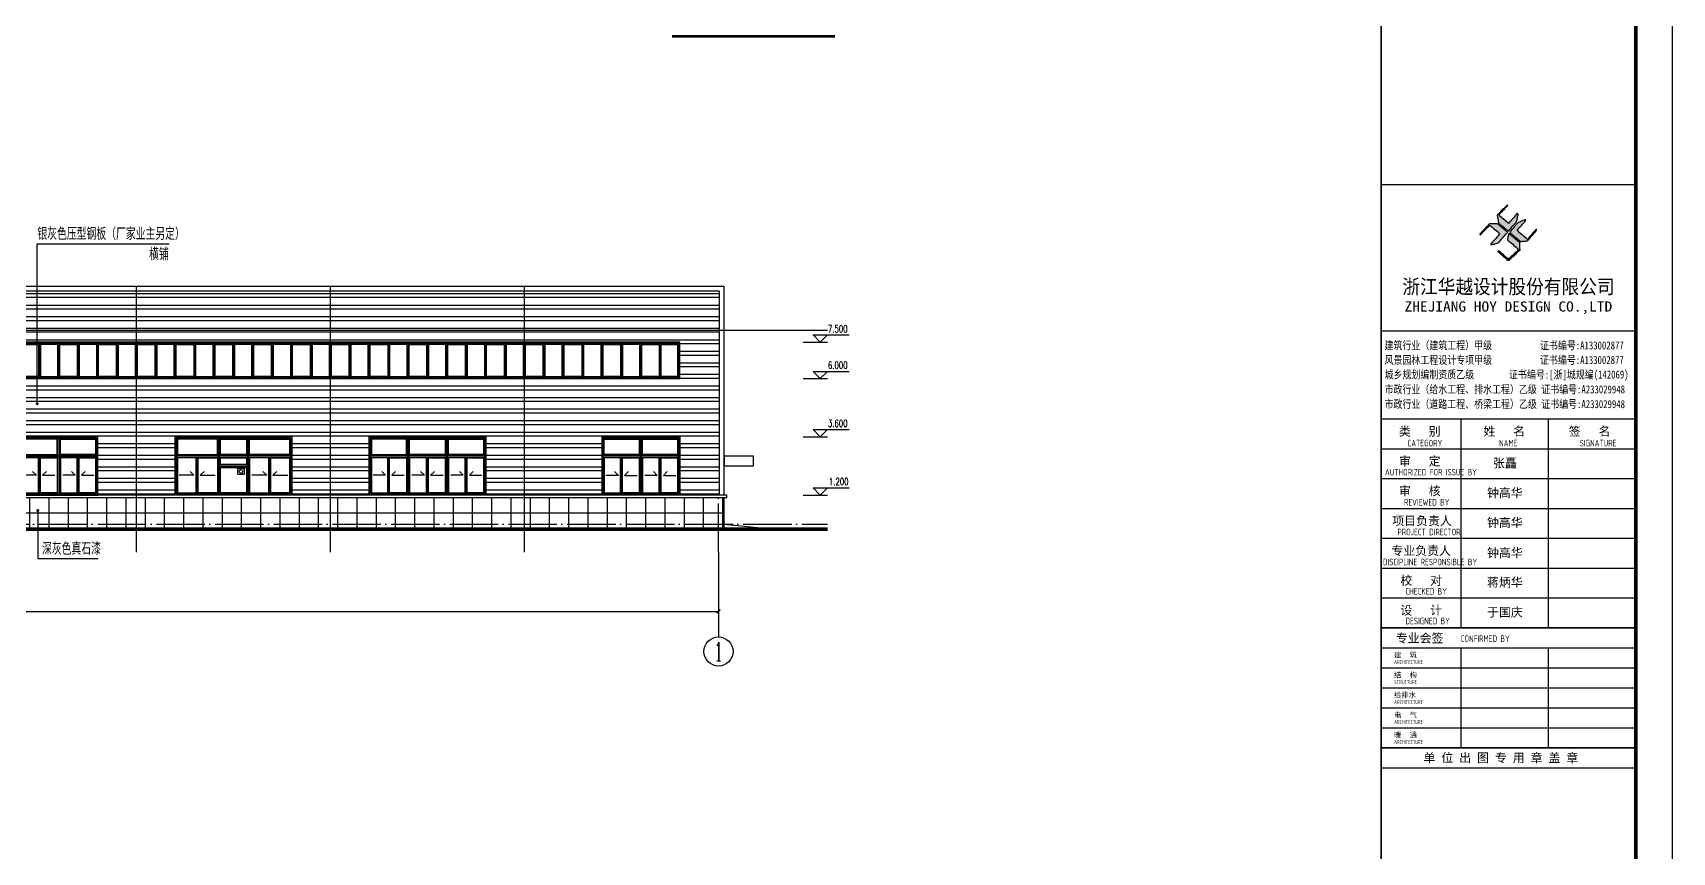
# Model space of a CAD drawing. Extents: x 170967 to 297117, y -33682 to 593582.
# Drawn here: x 229515 to 297117, y 135235 to 169024 of the extents above; entities that cross this region are included whole.
import ezdxf
from ezdxf.enums import TextEntityAlignment as Align

# ---------------------------------------------------------------- set-up
doc = ezdxf.new("R2010")
doc.units = 0
doc.header["$LTSCALE"] = 1000
doc.header["$MEASUREMENT"] = 0
doc.linetypes.add('DOTE', pattern=[2.42, 2, -0.2, 0.02, -0.2])
doc.layers.get('Defpoints').update_dxf_attribs({"color": 250})
for name, color, linetype in [('0 - 立面线', 7, 'Continuous'), ('0-建筑立面', 255, 'Continuous'), ('AXIS', 171, 'Continuous'), ('AXIS_TEXT', 7, 'Continuous'), ('DIM_ELEV', 171, 'Continuous'), ('DIM_LEAD', 171, 'Continuous'), ('DIM_SYMB', 171, 'Continuous'), ('DOTE', 14, 'DOTE'), ('PUB_TEXT', 7, 'Continuous'), ('PUB_TITLE', 171, 'Continuous'), ('TK', 4, 'Continuous'), ('WINDOW', 140, 'Continuous'), ('填充', 8, 'Continuous')]:
    doc.layers.add(name, color=color, linetype=linetype)
doc.layers.add('02', color=1, linetype='Continuous', lineweight=15)
doc.styles.add('-宋体', font='', dxfattribs={"width": 0.8})
doc.styles.add('_TCH_AXIS', font='COMPLEX', dxfattribs={"bigfont": 'GBCBIG'})
doc.styles.add('_TCH_DIM', font='SIMPLEX', dxfattribs={"bigfont": 'GBCBIG'})
doc.styles.add('_TCH_DIM_T3', font='SIMPLEX', dxfattribs={"width": 0.705882, "bigfont": 'GBCBIG'})
doc.styles.add('COMPLEX', font='COMPLEX')
doc.styles.add('HT', font='simhei.ttf', dxfattribs={"width": 0.8})
doc.styles.add('TSSD_REIN', font='tssdeng.shx', dxfattribs={"width": 0.7, "bigfont": 'tssdchn.shx'})
doc.styles.add('图签宋体', font='', dxfattribs={"height": 300})
doc.styles.add('图签黑体', font='simhei.ttf', dxfattribs={"height": 550})
doc.styles.get('-宋体').set_extended_font_data('SimSun')
doc.styles.get('图签宋体').set_extended_font_data('NSimSun')
doc.dimstyles.new('_TCH_ARCH&&150', dxfattribs={"dimtxt": 446.25, "dimasz": 150, "dimexe": 375, "dimexo": 450, "dimgap": 189.375, "dimtad": 1, "dimdec": 0, "dimzin": 0, "dimdsep": 46, "dimtxsty": '_TCH_DIM_T3', "dimblk": 'ARCHTICK', "dimcen": 0.09, "dimclrt": 7, "dimazin": 2, "dimtfac": 1, "dimtdec": 0, "dimtix": 1, "dimtmove": 2, "dimatfit": 3, "dimfxl": 0, "dimtolj": 1, "dimtzin": 0, "dimarcsym": 0})

# ---------------------------------------------------------------- blocks, each defined once
blk = doc.blocks.new('A$C394D5E26')
at = {"layer": 'WINDOW'}
for p, q in [((800, 50), (800, 1575)), ((2400, 50), (2400, 1575))]:
    blk.add_line(p, q, dxfattribs=at)
for points in [[(3200, 0), (0, 0), (0, 2400), (3200, 2400)], [(3150, 50), (50, 50), (50, 2350), (3150, 2350)], [(1625, 2350), (1575, 2350), (1575, 50), (1625, 50)], [(50, 1625), (50, 1575), (3150, 1575), (3150, 1625)]]:
    blk.add_lwpolyline(points, close=True, dxfattribs=at)
at = {"layer": 'WINDOW', "color": 252}
for points in [[(90, 2310), (1535, 2310), (1535, 1665), (90, 1665)], [(1665, 2310), (3110, 2310), (3110, 1665), (1665, 1665)], [(760, 1535), (90, 1535), (90, 90), (760, 90)], [(840, 1535), (1535, 1535), (1535, 90), (840, 90)], [(2360, 1535), (1665, 1535), (1665, 90), (2360, 90)], [(2440, 1535), (3110, 1535), (3110, 90), (2440, 90)]]:
    blk.add_lwpolyline(points, close=True, dxfattribs=at)
at = {"layer": 'WINDOW'}
for points in [[(515, 972), (671, 812), (160, 812)], [(1085, 972), (929, 812), (1440, 812)], [(2115, 972), (2271, 812), (1760, 812)], [(2685, 972), (2529, 812), (3040, 812)]]:
    blk.add_lwpolyline(points, dxfattribs=at)
blk = doc.blocks.new('A$C7BE47643')
at = {"layer": 'WINDOW'}
for p, q in [((800, 50), (800, 1575)), ((2400, 50), (2400, 1575)), ((4000, 50), (4000, 1575))]:
    blk.add_line(p, q, dxfattribs=at)
for points in [[(0, 0), (4800, 0), (4800, 2400), (0, 2400)], [(50, 50), (4750, 50), (4750, 2350), (50, 2350)], [(1575, 2350), (1625, 2350), (1625, 50), (1575, 50)], [(3175, 2350), (3225, 2350), (3225, 50), (3175, 50)], [(4750, 1625), (4750, 1575), (50, 1575), (50, 1625)]]:
    blk.add_lwpolyline(points, close=True, dxfattribs=at)
at = {"layer": 'WINDOW', "color": 252}
for points in [[(1535, 2310), (90, 2310), (90, 1665), (1535, 1665)], [(3135, 2310), (1665, 2310), (1665, 1665), (3135, 1665)], [(3265, 2310), (4710, 2310), (4710, 1665), (3265, 1665)], [(760, 1535), (90, 1535), (90, 90), (760, 90)], [(840, 1535), (1535, 1535), (1535, 90), (840, 90)], [(2360, 1535), (1665, 1535), (1665, 90), (2360, 90)], [(2440, 1535), (3135, 1535), (3135, 90), (2440, 90)], [(3960, 1535), (3265, 1535), (3265, 90), (3960, 90)], [(4040, 1535), (4710, 1535), (4710, 90), (4040, 90)]]:
    blk.add_lwpolyline(points, close=True, dxfattribs=at)
at = {"layer": 'WINDOW'}
for points in [[(515, 972), (671, 813), (160, 813)], [(1085, 972), (929, 813), (1440, 813)], [(2115, 972), (2271, 813), (1760, 813)], [(2685, 972), (2529, 813), (3040, 813)], [(3715, 972), (3871, 813), (3360, 813)], [(4285, 972), (4129, 813), (4640, 813)]]:
    blk.add_lwpolyline(points, dxfattribs=at)
blk = doc.blocks.new('A$C474D48D3')
at = {"layer": '02'}
h = blk.add_hatch(color=256, dxfattribs=at)
edge = h.paths.add_edge_path()
edge.add_arc((-125, -125), 75, 0, 360)
blk.add_lwpolyline([(-250, 0), (0, 0), (0, -250), (-250, -250)], close=True)
blk.add_circle((-125, -125), 75)
blk = doc.blocks.new('A$C5D2F2028')
at = {"layer": 'WINDOW'}
for p, q in [((900, 50), (900, 1575)), ((3900, 50), (3900, 1575))]:
    blk.add_line(p, q, dxfattribs=at)
for points in [[(0, 0), (4800, 0), (4800, 2400), (0, 2400)], [(50, 50), (4750, 50), (4750, 2350), (50, 2350)], [(1775, 2350), (1825, 2350), (1825, 50), (1775, 50)], [(2975, 2350), (3025, 2350), (3025, 50), (2975, 50)], [(4750, 1625), (4750, 1575), (50, 1575), (50, 1625)]]:
    blk.add_lwpolyline(points, close=True, dxfattribs=at)
at = {"layer": 'WINDOW', "color": 252}
for points in [[(1735, 2310), (90, 2310), (90, 1665), (1735, 1665)], [(2935, 2310), (1865, 2310), (1865, 1665), (2935, 1665)], [(3065, 2310), (4710, 2310), (4710, 1665), (3065, 1665)], [(860, 1535), (90, 1535), (90, 90), (860, 90)], [(940, 1535), (1735, 1535), (1735, 90), (940, 90)], [(1865, 1265), (2935, 1265), (2935, 1535), (1865, 1535)], [(3860, 1535), (3065, 1535), (3065, 90), (3860, 90)], [(3940, 1535), (4710, 1535), (4710, 90), (3940, 90)], [(2935, 1135), (1865, 1135), (1865, 90), (2935, 90)]]:
    blk.add_lwpolyline(points, close=True, dxfattribs=at)
at = {"layer": 'WINDOW'}
for points in [[(615, 972), (771, 813), (160, 813)], [(1185, 972), (1029, 813), (1640, 813)], [(1825, 1225), (2975, 1225)], [(2975, 1175), (1825, 1175)], [(3615, 972), (3771, 813), (3160, 813)], [(4185, 972), (4029, 813), (4640, 813)]]:
    blk.add_lwpolyline(points, dxfattribs=at)
at = {"xscale": -1}
blk.add_blockref('A$C474D48D3', (1965, 1091), dxfattribs=at)
blk = doc.blocks.new('A$C3DA31D5A')
at = {"layer": 'WINDOW'}
for p, q in [((800, 1450), (800, 50)), ((1600, 1450), (1600, 50)), ((2400, 1450), (2400, 50)), ((3200, 1450), (3200, 50)), ((4000, 1450), (4000, 50)), ((4800, 1450), (4800, 50)), ((5600, 1450), (5600, 50)), ((6400, 1450), (6400, 50)), ((7200, 1450), (7200, 50)), ((8000, 1450), (8000, 50)), ((8800, 1450), (8800, 50)), ((9600, 1450), (9600, 50)), ((10400, 1450), (10400, 50)), ((11200, 1450), (11200, 50)), ((12000, 1450), (12000, 50)), ((12800, 1450), (12800, 50)), ((13600, 1450), (13600, 50)), ((14400, 1450), (14400, 50)), ((15200, 1450), (15200, 50)), ((16000, 1450), (16000, 50)), ((16800, 1450), (16800, 50)), ((17600, 1450), (17600, 50)), ((18400, 1450), (18400, 50)), ((19200, 1450), (19200, 50)), ((20000, 1450), (20000, 50)), ((20800, 1450), (20800, 50)), ((21600, 1450), (21600, 50)), ((22400, 1450), (22400, 50)), ((23200, 1450), (23200, 50)), ((24000, 1450), (24000, 50)), ((24800, 1450), (24800, 50)), ((25600, 1450), (25600, 50)), ((26400, 1450), (26400, 50))]:
    blk.add_line(p, q, dxfattribs=at)
for points in [[(68800, 0), (0, 0), (0, 1500), (68800, 1500)], [(68750, 50), (50, 50), (50, 1450), (68750, 1450)]]:
    blk.add_lwpolyline(points, close=True, dxfattribs=at)
at = {"layer": 'WINDOW', "color": 251}
for points in [[(760, 1410), (90, 1410), (90, 90), (760, 90)], [(840, 90), (1560, 90), (1560, 1410), (840, 1410)], [(2360, 90), (1640, 90), (1640, 1410), (2360, 1410)], [(2440, 90), (3160, 90), (3160, 1410), (2440, 1410)], [(3960, 90), (3240, 90), (3240, 1410), (3960, 1410)], [(4040, 90), (4760, 90), (4760, 1410), (4040, 1410)], [(5560, 90), (4840, 90), (4840, 1410), (5560, 1410)], [(5640, 90), (6360, 90), (6360, 1410), (5640, 1410)], [(7160, 90), (6440, 90), (6440, 1410), (7160, 1410)], [(7240, 90), (7960, 90), (7960, 1410), (7240, 1410)], [(8760, 90), (8040, 90), (8040, 1410), (8760, 1410)], [(8840, 90), (9560, 90), (9560, 1410), (8840, 1410)], [(10360, 90), (9640, 90), (9640, 1410), (10360, 1410)], [(10440, 90), (11160, 90), (11160, 1410), (10440, 1410)], [(11960, 90), (11240, 90), (11240, 1410), (11960, 1410)], [(12040, 90), (12760, 90), (12760, 1410), (12040, 1410)], [(13560, 90), (12840, 90), (12840, 1410), (13560, 1410)], [(13640, 90), (14360, 90), (14360, 1410), (13640, 1410)], [(15160, 90), (14440, 90), (14440, 1410), (15160, 1410)], [(15240, 90), (15960, 90), (15960, 1410), (15240, 1410)], [(16760, 90), (16040, 90), (16040, 1410), (16760, 1410)], [(16840, 90), (17560, 90), (17560, 1410), (16840, 1410)], [(18360, 90), (17640, 90), (17640, 1410), (18360, 1410)], [(18440, 90), (19160, 90), (19160, 1410), (18440, 1410)], [(19960, 90), (19240, 90), (19240, 1410), (19960, 1410)], [(20040, 90), (20760, 90), (20760, 1410), (20040, 1410)], [(21560, 90), (20840, 90), (20840, 1410), (21560, 1410)], [(21640, 90), (22360, 90), (22360, 1410), (21640, 1410)], [(23160, 90), (22440, 90), (22440, 1410), (23160, 1410)], [(23240, 90), (23960, 90), (23960, 1410), (23240, 1410)], [(24760, 90), (24040, 90), (24040, 1410), (24760, 1410)], [(24840, 90), (25560, 90), (25560, 1410), (24840, 1410)], [(26360, 90), (25640, 90), (25640, 1410), (26360, 1410)], [(26440, 90), (27160, 90), (27160, 1410), (26440, 1410)]]:
    blk.add_lwpolyline(points, close=True, dxfattribs=at)
blk = doc.blocks.new('A$C053D6479')
at = {"layer": 'PUB_TITLE'}
h = blk.add_hatch(color=256, dxfattribs=at)
h.dxf.hatch_style = 1
edge = h.paths.add_edge_path()
edge.add_spline(control_points=[(1026, 827), (1105, 920), (1188, 1008), (1266, 1102)], knot_values=[13, 13, 13, 13, 14, 14, 14, 14], degree=3, periodic=0)
edge.add_spline(control_points=[(1266, 1102), (1258, 1111), (1249, 1119), (1239, 1116)], knot_values=[12, 12, 12, 12, 13, 13, 13, 13], degree=3, periodic=0)
edge.add_spline(control_points=[(1239, 1116), (1210, 1107), (1179, 1092), (1144, 1077)], knot_values=[11, 11, 11, 11, 12, 12, 12, 12], degree=3, periodic=0)
edge.add_spline(control_points=[(1144, 1077), (1109, 1063), (1069, 1053), (1047, 1038)], knot_values=[10, 10, 10, 10, 11, 11, 11, 11], degree=3, periodic=0)
edge.add_spline(control_points=[(1047, 1038), (1028, 1026), (1007, 992), (991, 972)], knot_values=[9, 9, 9, 9, 10, 10, 10, 10], degree=3, periodic=0)
edge.add_spline(control_points=[(991, 972), (942, 913), (899, 868), (849, 810)], knot_values=[8, 8, 8, 8, 9, 9, 9, 9], degree=3, periodic=0)
edge.add_spline(control_points=[(849, 810), (842, 801), (822, 776), (822, 775)], knot_values=[7, 7, 7, 7, 8, 8, 8, 8], degree=3, periodic=0)
edge.add_spline(control_points=[(822, 775), (823, 771), (848, 752), (859, 744)], knot_values=[6, 6, 6, 6, 7, 7, 7, 7], degree=3, periodic=0)
edge.add_spline(control_points=[(859, 744), (949, 670), (1035, 592), (1122, 521)], knot_values=[5, 5, 5, 5, 6, 6, 6, 6], degree=3, periodic=0)
edge.add_spline(control_points=[(1122, 521), (1153, 527), (1185, 530), (1217, 533)], knot_values=[4, 4, 4, 4, 5, 5, 5, 5], degree=3, periodic=0)
edge.add_spline(control_points=[(1217, 533), (1246, 535), (1293, 532), (1316, 542)], knot_values=[3, 3, 3, 3, 4, 4, 4, 4], degree=3, periodic=0)
edge.add_spline(control_points=[(1316, 542), (1327, 547), (1338, 565), (1349, 579)], knot_values=[2, 2, 2, 2, 3, 3, 3, 3], degree=3, periodic=0)
edge.add_spline(control_points=[(1349, 579), (1423, 670), (1507, 759), (1572, 848)], knot_values=[1, 1, 1, 1, 2, 2, 2, 2], degree=3, periodic=0)
edge.add_spline(control_points=[(1572, 848), (1564, 852), (1561, 861), (1551, 862)], knot_values=[0, 0, 0, 0, 1, 1, 1, 1], degree=3, periodic=0)
edge.add_spline(control_points=[(1551, 862), (1469, 769), (1393, 671), (1310, 579)], knot_values=[15, 15, 15, 15, 16, 16, 16, 16], degree=3, periodic=0)
edge.add_spline(control_points=[(1310, 579), (1216, 662), (1118, 742), (1026, 827)], knot_values=[14, 14, 14, 14, 15, 15, 15, 15], degree=3, periodic=0)
at = {"layer": 'TK'}
h = blk.add_hatch(color=256, dxfattribs=at)
h.dxf.hatch_style = 2
edge = h.paths.add_edge_path()
edge.add_spline(control_points=[(728, 856), (728, 856), (728, 856), (719, 864), (651, 922), (580, 978), (514, 1036), (509, 1106), (488, 1176), (479, 1247), (570, 1343), (663, 1436), (758, 1526), (764, 1523), (768, 1518), (774, 1515), (693, 1422), (599, 1343), (520, 1249), (607, 1171), (698, 1096), (789, 1021), (874, 1109), (950, 1206), (1031, 1298), (1066, 1286), (1054, 1262), (1045, 1224), (1036, 1188), (1031, 1158), (1024, 1121), (1020, 1104), (1017, 1085), (1012, 1071), (1004, 1052), (976, 1026), (956, 1003), (906, 946), (866, 899), (814, 839), (806, 829), (789, 806), (787, 806), (777, 804), (728, 856)], knot_values=[0, 0, 0, 0, 0.005, 0.01, 1, 1, 1, 2, 2, 2, 3, 3, 3, 4, 4, 4, 5, 5, 5, 6, 6, 6, 7, 7, 7, 8, 8, 8, 9, 9, 9, 10, 10, 10, 11, 11, 11, 12, 12, 12, 13, 13, 13, 14, 14, 14, 14], degree=3, periodic=0)
h = blk.add_hatch(color=256, dxfattribs=at)
h.dxf.hatch_style = 2
edge = h.paths.add_edge_path()
edge.add_spline(control_points=[(366, 894), (366, 894), (366, 894), (270, 970), (183, 883), (101, 791), (16, 703), (-18, 714), (9, 735), (28, 755), (103, 838), (192, 930), (266, 1005), (319, 1009), (387, 1005), (442, 1007), (456, 1008), (472, 1011), (485, 1007), (507, 1000), (534, 967), (555, 949), (624, 891), (699, 833), (760, 773), (689, 691), (614, 604), (539, 517), (529, 505), (516, 487), (506, 482), (492, 475), (469, 472), (452, 467), (416, 456), (383, 448), (342, 438), (323, 433), (297, 422), (293, 440), (291, 452), (313, 470), (322, 480), (400, 566), (477, 652), (553, 736), (460, 815), (366, 894)], knot_values=[0, 0, 0, 0, 0.005, 0.01, 1, 1, 1, 2, 2, 2, 3, 3, 3, 4, 4, 4, 5, 5, 5, 6, 6, 6, 7, 7, 7, 8, 8, 8, 9, 9, 9, 10, 10, 10, 11, 11, 11, 12, 12, 12, 13, 13, 13, 14, 14, 14, 15, 15, 15, 15], degree=3, periodic=0)
h = blk.add_hatch(color=256, dxfattribs=at)
h.dxf.hatch_style = 2
edge = h.paths.add_edge_path()
edge.add_spline(control_points=[(511, 261), (511, 261), (511, 261), (516, 267), (609, 192), (696, 111), (785, 33), (883, 118), (977, 208), (1070, 298), (992, 373), (892, 456), (803, 534), (791, 544), (768, 561), (766, 569), (761, 588), (776, 634), (780, 655), (785, 690), (788, 721), (795, 746), (897, 661), (998, 576), (1097, 490), (1100, 425), (1106, 361), (1107, 294), (1018, 207), (925, 121), (830, 33), (818, 21), (800, 0), (787, 0), (768, -1), (725, 49), (712, 60), (662, 103), (616, 143), (568, 186), (545, 207), (518, 224), (499, 250), (501, 259), (511, 261)], knot_values=[0, 0, 0, 0, 0.005, 0.01, 1, 1, 1, 2, 2, 2, 3, 3, 3, 4, 4, 4, 5, 5, 5, 6, 6, 6, 7, 7, 7, 8, 8, 8, 9, 9, 9, 10, 10, 10, 11, 11, 11, 12, 12, 12, 13, 13, 13, 14, 14, 14, 14], degree=3, periodic=0)
for points, knots in [([(1031, 1298), (1066, 1286), (1054, 1262), (1045, 1224), (1036, 1188), (1031, 1158), (1024, 1121), (1020, 1104), (1017, 1085), (1012, 1071), (1004, 1052), (976, 1026), (956, 1003), (906, 946), (866, 899), (814, 839), (806, 829), (789, 806), (787, 806), (777, 804), (728, 856), (719, 864), (651, 922), (580, 978), (514, 1036), (509, 1106), (488, 1176), (479, 1247), (570, 1343), (663, 1436), (758, 1526), (764, 1523), (768, 1518), (774, 1515), (693, 1422), (599, 1343), (520, 1249), (607, 1171), (698, 1096), (789, 1021), (874, 1109), (950, 1206), (1031, 1298)], [0, 0, 0, 0, 1, 1, 1, 2, 2, 2, 3, 3, 3, 4, 4, 4, 5, 5, 5, 6, 6, 6, 7, 7, 7, 8, 8, 8, 9, 9, 9, 10, 10, 10, 11, 11, 11, 12, 12, 12, 13, 13, 13, 14, 14, 14, 14]), ([(555, 949), (624, 891), (699, 833), (760, 773), (689, 691), (614, 604), (539, 517), (529, 505), (516, 487), (506, 482), (492, 475), (469, 472), (452, 467), (416, 456), (383, 448), (342, 438), (323, 433), (297, 422), (293, 440), (291, 452), (313, 470), (322, 480), (400, 566), (477, 652), (553, 736), (460, 815), (366, 894), (270, 970), (183, 883), (101, 791), (16, 703), (-18, 714), (9, 735), (28, 755), (103, 838), (192, 930), (266, 1005), (319, 1009), (387, 1005), (442, 1007), (456, 1008), (472, 1011), (485, 1007), (507, 1000), (534, 967), (555, 949)], [0, 0, 0, 0, 1, 1, 1, 2, 2, 2, 3, 3, 3, 4, 4, 4, 5, 5, 5, 6, 6, 6, 7, 7, 7, 8, 8, 8, 9, 9, 9, 10, 10, 10, 11, 11, 11, 12, 12, 12, 13, 13, 13, 14, 14, 14, 15, 15, 15, 15]), ([(1551, 862), (1561, 861), (1564, 852), (1572, 848), (1507, 759), (1423, 670), (1349, 579), (1338, 565), (1327, 547), (1316, 542), (1293, 532), (1246, 535), (1217, 533), (1185, 530), (1153, 527), (1122, 521), (1035, 592), (949, 670), (859, 744), (848, 752), (823, 771), (822, 775), (822, 776), (842, 801), (849, 810), (899, 868), (942, 913), (991, 972), (1007, 992), (1028, 1026), (1047, 1038), (1069, 1053), (1109, 1063), (1144, 1077), (1179, 1092), (1210, 1107), (1239, 1116), (1249, 1119), (1258, 1111), (1266, 1102), (1188, 1008), (1105, 920), (1026, 827), (1118, 742), (1216, 662), (1310, 579), (1393, 671), (1469, 769), (1551, 862)], [0, 0, 0, 0, 1, 1, 1, 2, 2, 2, 3, 3, 3, 4, 4, 4, 5, 5, 5, 6, 6, 6, 7, 7, 7, 8, 8, 8, 9, 9, 9, 10, 10, 10, 11, 11, 11, 12, 12, 12, 13, 13, 13, 14, 14, 14, 15, 15, 15, 16, 16, 16, 16]), ([(1097, 490), (1100, 425), (1106, 361), (1107, 294), (1018, 207), (925, 121), (830, 33), (818, 21), (800, 0), (787, 0), (768, -1), (725, 49), (712, 60), (662, 103), (616, 143), (568, 186), (545, 207), (518, 224), (499, 250), (501, 259), (511, 261), (516, 267), (609, 192), (696, 111), (785, 33), (883, 118), (977, 208), (1070, 298), (992, 373), (892, 456), (803, 534), (791, 544), (768, 561), (766, 569), (761, 588), (776, 634), (780, 655), (785, 690), (788, 721), (795, 746), (897, 661), (998, 576), (1097, 490)], [0, 0, 0, 0, 1, 1, 1, 2, 2, 2, 3, 3, 3, 4, 4, 4, 5, 5, 5, 6, 6, 6, 7, 7, 7, 8, 8, 8, 9, 9, 9, 10, 10, 10, 11, 11, 11, 12, 12, 12, 13, 13, 13, 14, 14, 14, 14])]:
    blk.add_open_spline(points, degree=3, knots=knots, dxfattribs=at)
blk = doc.blocks.new('GeYuanFrame_23765231', base_point=(20.09, 4.53))
at = {"layer": 'PUB_TITLE'}
for points in [[(803.09, 235.33), (803.09, 292.73)], [(827.09, 235.33), (827.09, 292.73)], [(803.09, 202.33), (803.09, 229.83)], [(827.09, 202.33), (827.09, 229.83)]]:
    blk.add_lwpolyline(points, dxfattribs=at)
at = {"layer": 'TK'}
for p, q in [((781.09, 316.93), (851.09, 316.93)), ((781.09, 284.53), (851.09, 284.53)), ((781.09, 276.33), (851.09, 276.33)), ((781.09, 268.13), (851.09, 268.13)), ((781.09, 259.93), (851.09, 259.93)), ((781.09, 251.73), (851.09, 251.73)), ((781.09, 243.53), (851.09, 243.53)), ((781.09, 235.33), (851.09, 235.33)), ((781.09, 235.33), (851.09, 235.33))]:
    blk.add_line(p, q, dxfattribs=at)
blk.add_lwpolyline([(20.09, 4.53), (20.09, 598.53), (861.09, 598.53), (861.09, 4.53)], close=True, dxfattribs=at)
at = {"layer": 'TK', "const_width": 1}
blk.add_lwpolyline([(45.09, 588.53), (851.09, 588.53), (851.09, 14.53), (45.09, 14.53)], close=True, dxfattribs=at)
at = {"layer": 'TK'}
for points, const_width in [([(781.09, 588.53), (781.09, 14.53)], 0.4), ([(781.09, 357.14), (851.09, 357.14)], 0.35), ([(781.09, 292.73), (851.09, 292.73)], 0.35), ([(781.09, 292.73), (851.09, 292.73)], 0.35), ([(781.09, 235.33), (851.09, 235.33)], 0.35), ([(781.09, 202.33), (851.09, 202.33)], 0.35)]:
    blk.add_lwpolyline(points, dxfattribs=dict(at, const_width=const_width))
for points in [[(781.09, 292.73), (851.09, 292.73)], [(781.09, 235.33), (851.09, 235.33)], [(781.09, 229.83), (851.09, 229.83)], [(781.09, 224.33), (851.09, 224.33)], [(781.09, 218.83), (851.09, 218.83)], [(781.09, 213.33), (851.09, 213.33)], [(781.09, 207.83), (851.09, 207.83)], [(781.09, 202.33), (851.09, 202.33)], [(781.09, 196.83), (851.09, 196.83)]]:
    blk.add_lwpolyline(points, dxfattribs=at)
at = {"layer": 'PUB_TITLE', "xscale": 0.01000000000021828, "yscale": 0.01000000000021828, "zscale": 0.01000000000021828}
blk.add_blockref('A$C053D6479', (808.19, 336.27), dxfattribs=at)
at = {"layer": 'TK'}
for s, height, style, width, p in [('浙江华越设计股份有限公司', 3.96, 'HT', 0.9, (816.07, 329.16)), ('ZHEJIANG HOY DESIGN CO.,LTD', 2.8, '图签黑体', 1.11, (816.06, 323.29))]:
    blk.add_text(s, height=height, dxfattribs=dict(at, style=style, width=width)).set_placement(p, align=Align.MIDDLE)
for s, height, style, width, p in [('建筑行业（建筑工程）甲级           证书编号:A133002877', 2.2, '-宋体', 0.8, (782, 311.83)), ('风景园林工程设计专项甲级           证书编号:A133002877', 2.2, '-宋体', 0.8, (782, 307.81)), ('城乡规划编制资质乙级        证书编号:[浙]城规编(142069)', 2.2, '-宋体', 0.8, (782, 303.82)), ('市政行业（给水工程、排水工程）乙级 证书编号:A233029948', 2.2, '-宋体', 0.8, (782, 299.74)), ('市政行业（道路工程、桥梁工程）乙级 证书编号:A233029948', 2.2, '-宋体', 0.8, (782, 295.69)), ('CATEGORY', 1.8, 'TSSD_REIN', 0.7, (788.32, 285.17)), ('NAME', 1.8, 'TSSD_REIN', 0.7, (813.51, 285.17)), ('SIGNATURE', 1.8, 'TSSD_REIN', 0.7, (835.66, 285.17)), ('AUTHORIZED FOR ISSUE BY', 1.8, 'TSSD_REIN', 0.7, (782.12, 277.17)), ('REVIEWED BY', 1.8, 'TSSD_REIN', 0.7, (787.36, 268.91)), ('PROJECT DIRECTOR', 1.8, 'TSSD_REIN', 0.7, (785.55, 260.74)), ('DISCIPLINE RESPONSIBLE BY', 1.8, 'TSSD_REIN', 0.7, (781.57, 252.48)), ('CHECKED BY', 1.8, 'TSSD_REIN', 0.7, (787.75, 244.44)), ('DESIGNED BY', 1.8, 'TSSD_REIN', 0.7, (787.76, 236.27)), ('CONFIRMED BY', 1.8, 'TSSD_REIN', 0.7, (802.94, 231.42)), ('ARCHITECTURE', 1.08, 'TSSD_REIN', 0.7, (784.65, 225.34)), ('STRUCTURE', 1.08, 'TSSD_REIN', 0.7, (784.65, 219.84)), ('ARCHITECTURE', 1.08, 'TSSD_REIN', 0.7, (784.65, 214.34)), ('ARCHITECTURE', 1.08, 'TSSD_REIN', 0.7, (784.65, 208.84)), ('ARCHITECTURE', 1.08, 'TSSD_REIN', 0.7, (784.65, 203.34))]:
    blk.add_text(s, height=height, dxfattribs=dict(at, style=style, width=width)).set_placement(p)
at = {"layer": 'TK', "style": '图签宋体'}
for s, height, p in [('类   别', 2.4, (785.97, 288.09)), ('姓   名', 2.4, (809.2, 288.09)), ('签   名', 2.4, (832.68, 288.09)), ('审   定', 2.4, (785.97, 279.89)), ('审   核', 2.4, (785.97, 271.69)), ('项目负责人', 2.4, (784.13, 263.49)), ('专业负责人', 2.4, (783.89, 255.29)), ('校   对', 2.4, (786.38, 247.09)), ('设   计', 2.4, (786.36, 238.89)), ('专业会签', 2.4, (785.12, 231.24)), ('建  筑', 1.44, (784.61, 227.11)), ('结  构', 1.44, (784.61, 221.61)), ('给排水', 1.44, (784.61, 216.11)), ('电  气', 1.44, (784.61, 210.61)), ('暖  通', 1.44, (784.61, 205.11)), ('单 位 出 图 专 用 章 盖 章', 2.4, (792.72, 198.35))]:
    blk.add_text(s, height=height, dxfattribs=at).set_placement(p)
at = {"layer": 'TK', "char_height": 2.4, "width": 24, "attachment_point": 5, "style": '图签宋体'}
for s, insert in [('张矗', (815.09, 280.4)), ('钟高华', (815.09, 272.23)), ('钟高华', (815.09, 264.03)), ('钟高华', (815.09, 255.76)), ('蒋炳华', (815.09, 247.63)), ('于国庆', (815.09, 239.43))]:
    blk.add_mtext(s, dxfattribs=dict(at, insert=insert))
blk = doc.blocks.new('_AXISO')
blk.add_circle((0, 0), 0.5)
at = {"layer": 'AXIS_TEXT', "style": 'COMPLEX', "width": 1.041667}
blk.add_attdef('A', text='', height=0.56, dxfattribs=at).set_placement((-0.25, -0.28), (0.25, -0.28), align=Align.FIT)
blk = doc.blocks.new('_ArchTick')
at = {"color": 0, "linetype": 'ByBlock', "const_width": 0.4}
blk.add_lwpolyline([(-0.5, -0.5), (0.5, 0.5)], dxfattribs=at)
blk = doc.blocks.new('*D122')
at = {"layer": 'AXIS', "color": 0, "lineweight": -2}
for p, q in [((185790, 147163), (185790, 144788)), ((257790, 147163), (257790, 144788)), ((185790, 145163), (257790, 145163))]:
    blk.add_line(p, q, dxfattribs=at)
at = {"layer": 'Defpoints', "color": 0}
for p in [(185790, 147613), (257790, 147613), (257790, 145163)]:
    blk.add_point(p, dxfattribs=at)
at = {"layer": 'AXIS', "color": 0, "lineweight": -2, "xscale": 150, "yscale": 150, "zscale": 150, "rotation": 180}
blk.add_blockref('_ArchTick', (185790, 145163), dxfattribs=at)
at = {"layer": 'AXIS', "color": 0, "lineweight": -2, "xscale": 150, "yscale": 150, "zscale": 150}
blk.add_blockref('_ArchTick', (257790, 145163), dxfattribs=at)
at = {"layer": 'AXIS', "color": 7, "insert": (221790, 145576), "char_height": 446.2, "attachment_point": 5, "style": '_TCH_DIM_T3'}
blk.add_mtext('\\A1;72000', dxfattribs=at)

msp = doc.modelspace()

# ---------------------------------------------------------------- hatches: boundary and pattern name
at = {"layer": '填充'}
h = msp.add_hatch(dxfattribs=at)
h.set_pattern_fill('ANSI32,_O', color=250, scale=100, angle=135)
h.set_pattern_definition([(180, (0, 0), (-3e-14, -476.25), []), (180, (-158.75, 158.75), (-3e-14, -476.25), [])])
h.paths.add_polyline_path([(257830.4, 158363.3), (185750.4, 158363.3), (185750.4, 149963.3), (187390.4, 149963.3), (187390.4, 152363.3), (192190.4, 152363.3), (192190.4, 149963.3), (195390.4, 149963.3), (195390.4, 152363.3), (200190.4, 152363.3), (200190.4, 149963.3), (203390.4, 149963.3), (203390.4, 152363.3), (208190.4, 152363.3), (208190.4, 149963.3), (211390.4, 149963.3), (211390.4, 152363.3), (216190.4, 152363.3), (216190.4, 149963.3), (218390.4, 149963.3), (218390.4, 150863.3), (219890.4, 150863.3), (219890.4, 149963.3), (220990.4, 149963.3), (220990.4, 153563.3), (225190.4, 153563.3), (225190.4, 149963.3), (227390.4, 149963.3), (227390.4, 152363.3), (232190.4, 152363.3), (232190.4, 149963.3), (235390.4, 149963.3), (235390.4, 152363.3), (240190.4, 152363.3), (240190.4, 149963.3), (243390.4, 149963.3), (243390.4, 152363.3), (248190.4, 152363.3), (248190.4, 149963.3), (252990.4, 149963.3), (252990.4, 152363.3), (256190.4, 152363.3), (256190.4, 149963.3), (257830.4, 149963.3)])
h.paths.add_polyline_path([(187390.4, 154763.3), (187390.4, 156263.3), (256190.4, 156263.3), (256190.4, 154763.3)], flags=16)
h.paths.add_polyline_path([(187440.4, 154813.3), (187440.4, 156213.3), (256140.4, 156213.3), (256140.4, 154813.3)], flags=0)
h.paths.add_polyline_path([(233030.4, 154853.3), (233030.4, 156173.3), (233750.4, 156173.3), (233750.4, 154853.3)], flags=0)
h.paths.add_polyline_path([(232950.4, 154853.3), (232230.4, 154853.3), (232230.4, 156173.3), (232950.4, 156173.3)], flags=0)
h.paths.add_polyline_path([(233830.4, 154853.3), (233830.4, 156173.3), (234550.4, 156173.3), (234550.4, 154853.3)], flags=0)
h.paths.add_polyline_path([(232150.4, 154853.3), (231430.4, 154853.3), (231430.4, 156173.3), (232150.4, 156173.3)], flags=0)
h.paths.add_polyline_path([(234630.4, 154853.3), (234630.4, 156173.3), (235350.4, 156173.3), (235350.4, 154853.3)], flags=0)
h.paths.add_polyline_path([(231350.4, 154853.3), (230630.4, 154853.3), (230630.4, 156173.3), (231350.4, 156173.3)], flags=0)
h.paths.add_polyline_path([(235430.4, 154853.3), (235430.4, 156173.3), (236150.4, 156173.3), (236150.4, 154853.3)], flags=0)
h.paths.add_polyline_path([(230550.4, 154853.3), (229830.4, 154853.3), (229830.4, 156173.3), (230550.4, 156173.3)], flags=0)
h.paths.add_polyline_path([(236230.4, 154853.3), (236230.4, 156173.3), (236950.4, 156173.3), (236950.4, 154853.3)], flags=0)
h.paths.add_polyline_path([(229750.4, 154853.3), (229030.4, 154853.3), (229030.4, 156173.3), (229750.4, 156173.3)], flags=0)
h.paths.add_polyline_path([(237030.4, 154853.3), (237030.4, 156173.3), (237750.4, 156173.3), (237750.4, 154853.3)], flags=0)
h.paths.add_polyline_path([(228950.4, 154853.3), (228230.4, 154853.3), (228230.4, 156173.3), (228950.4, 156173.3)], flags=0)
h.paths.add_polyline_path([(237830.4, 154853.3), (237830.4, 156173.3), (238550.4, 156173.3), (238550.4, 154853.3)], flags=0)
h.paths.add_polyline_path([(228150.4, 154853.3), (227430.4, 154853.3), (227430.4, 156173.3), (228150.4, 156173.3)], flags=0)
h.paths.add_polyline_path([(226290.4, 153263.3), (226590.4, 153563.3), (226890.4, 153263.3)], flags=16)
h.paths.add_polyline_path([(226890.4, 154163.3), (226590.4, 153863.3), (226290.4, 154163.3)], flags=16)
h.paths.add_polyline_path([(238630.4, 154853.3), (238630.4, 156173.3), (239350.4, 156173.3), (239350.4, 154853.3)], flags=0)
h.paths.add_polyline_path([(227350.4, 154853.3), (226630.4, 154853.3), (226630.4, 156173.3), (227350.4, 156173.3)], flags=0)
h.paths.add_polyline_path([(239430.4, 154853.3), (239430.4, 156173.3), (240150.4, 156173.3), (240150.4, 154853.3)], flags=0)
h.paths.add_polyline_path([(226550.4, 154853.3), (225830.4, 154853.3), (225830.4, 156173.3), (226550.4, 156173.3)], flags=0)
h.paths.add_polyline_path([(240230.4, 154853.3), (240230.4, 156173.3), (240950.4, 156173.3), (240950.4, 154853.3)], flags=0)
h.paths.add_polyline_path([(225790.4, 153863.3), (217790.4, 153863.3), (217790.4, 154263.3), (225790.4, 154263.3)], flags=16)
h.paths.add_polyline_path([(225750.4, 154853.3), (225030.4, 154853.3), (225030.4, 156173.3), (225750.4, 156173.3)], flags=0)
h.paths.add_polyline_path([(241030.4, 154853.3), (241030.4, 156173.3), (241750.4, 156173.3), (241750.4, 154853.3)], flags=0)
h.paths.add_polyline_path([(224950.4, 154853.3), (224230.4, 154853.3), (224230.4, 156173.3), (224950.4, 156173.3)], flags=0)
h.paths.add_polyline_path([(241830.4, 154853.3), (241830.4, 156173.3), (242550.4, 156173.3), (242550.4, 154853.3)], flags=0)
h.paths.add_polyline_path([(224150.4, 154853.3), (223430.4, 154853.3), (223430.4, 156173.3), (224150.4, 156173.3)], flags=0)
h.paths.add_polyline_path([(242630.4, 154853.3), (242630.4, 156173.3), (243350.4, 156173.3), (243350.4, 154853.3)], flags=0)
h.paths.add_polyline_path([(223350.4, 154853.3), (222630.4, 154853.3), (222630.4, 156173.3), (223350.4, 156173.3)], flags=0)
h.paths.add_polyline_path([(243430.4, 154853.3), (243430.4, 156173.3), (244150.4, 156173.3), (244150.4, 154853.3)], flags=0)
h.paths.add_polyline_path([(222550.4, 154853.3), (221830.4, 154853.3), (221830.4, 156173.3), (222550.4, 156173.3)], flags=0)
h.paths.add_polyline_path([(244230.4, 154853.3), (244230.4, 156173.3), (244950.4, 156173.3), (244950.4, 154853.3)], flags=0)
h.paths.add_polyline_path([(221750.4, 154853.3), (221030.4, 154853.3), (221030.4, 156173.3), (221750.4, 156173.3)], flags=0)
h.paths.add_polyline_path([(245030.4, 154853.3), (245030.4, 156173.3), (245750.4, 156173.3), (245750.4, 154853.3)], flags=0)
h.paths.add_polyline_path([(220950.4, 154853.3), (220230.4, 154853.3), (220230.4, 156173.3), (220950.4, 156173.3)], flags=0)
h.paths.add_polyline_path([(245830.4, 154853.3), (245830.4, 156173.3), (246550.4, 156173.3), (246550.4, 154853.3)], flags=0)
h.paths.add_polyline_path([(220150.4, 154853.3), (219430.4, 154853.3), (219430.4, 156173.3), (220150.4, 156173.3)], flags=0)
h.paths.add_polyline_path([(246630.4, 154853.3), (246630.4, 156173.3), (247350.4, 156173.3), (247350.4, 154853.3)], flags=0)
h.paths.add_polyline_path([(219350.4, 154853.3), (218630.4, 154853.3), (218630.4, 156173.3), (219350.4, 156173.3)], flags=0)
h.paths.add_polyline_path([(247430.4, 154853.3), (247430.4, 156173.3), (248150.4, 156173.3), (248150.4, 154853.3)], flags=0)
h.paths.add_polyline_path([(218550.4, 154853.3), (217830.4, 154853.3), (217830.4, 156173.3), (218550.4, 156173.3)], flags=0)
h.paths.add_polyline_path([(248230.4, 154853.3), (248230.4, 156173.3), (248950.4, 156173.3), (248950.4, 154853.3)], flags=0)
h.paths.add_polyline_path([(217750.4, 154853.3), (217030.4, 154853.3), (217030.4, 156173.3), (217750.4, 156173.3)], flags=0)
h.paths.add_polyline_path([(249030.4, 154853.3), (249030.4, 156173.3), (249750.4, 156173.3), (249750.4, 154853.3)], flags=0)
h.paths.add_polyline_path([(216950.4, 154853.3), (216230.4, 154853.3), (216230.4, 156173.3), (216950.4, 156173.3)], flags=0)
h.paths.add_polyline_path([(249830.4, 154853.3), (249830.4, 156173.3), (250550.4, 156173.3), (250550.4, 154853.3)], flags=0)
h.paths.add_polyline_path([(216150.4, 154853.3), (215430.4, 154853.3), (215430.4, 156173.3), (216150.4, 156173.3)], flags=0)
h.paths.add_polyline_path([(250630.4, 154853.3), (250630.4, 156173.3), (251350.4, 156173.3), (251350.4, 154853.3)], flags=0)
h.paths.add_polyline_path([(215350.4, 154853.3), (214630.4, 154853.3), (214630.4, 156173.3), (215350.4, 156173.3)], flags=0)
h.paths.add_polyline_path([(251430.4, 154853.3), (251430.4, 156173.3), (252150.4, 156173.3), (252150.4, 154853.3)], flags=0)
h.paths.add_polyline_path([(214550.4, 154853.3), (213830.4, 154853.3), (213830.4, 156173.3), (214550.4, 156173.3)], flags=0)
h.paths.add_polyline_path([(252230.4, 154853.3), (252230.4, 156173.3), (252950.4, 156173.3), (252950.4, 154853.3)], flags=0)
h.paths.add_polyline_path([(213750.4, 154853.3), (213030.4, 154853.3), (213030.4, 156173.3), (213750.4, 156173.3)], flags=0)
h.paths.add_polyline_path([(253030.4, 154853.3), (253030.4, 156173.3), (253750.4, 156173.3), (253750.4, 154853.3)], flags=0)
h.paths.add_polyline_path([(212950.4, 154853.3), (212230.4, 154853.3), (212230.4, 156173.3), (212950.4, 156173.3)], flags=0)
h.paths.add_polyline_path([(253830.4, 154853.3), (253830.4, 156173.3), (254550.4, 156173.3), (254550.4, 154853.3)], flags=0)
h.paths.add_polyline_path([(212150.4, 154853.3), (211430.4, 154853.3), (211430.4, 156173.3), (212150.4, 156173.3)], flags=0)
h.paths.add_polyline_path([(254630.4, 154853.3), (254630.4, 156173.3), (255350.4, 156173.3), (255350.4, 154853.3)], flags=0)
h.paths.add_polyline_path([(211350.4, 154853.3), (210630.4, 154853.3), (210630.4, 156173.3), (211350.4, 156173.3)], flags=0)
h.paths.add_polyline_path([(255430.4, 154853.3), (255430.4, 156173.3), (256100.4, 156173.3), (256100.4, 154853.3)], flags=0)
h.paths.add_polyline_path([(210550.4, 154853.3), (209830.4, 154853.3), (209830.4, 156173.3), (210550.4, 156173.3)], flags=0)
h.paths.add_polyline_path([(209750.4, 154853.3), (209030.4, 154853.3), (209030.4, 156173.3), (209750.4, 156173.3)], flags=0)
h.paths.add_polyline_path([(208950.4, 154853.3), (208230.4, 154853.3), (208230.4, 156173.3), (208950.4, 156173.3)], flags=0)
h.paths.add_polyline_path([(208150.4, 154853.3), (207430.4, 154853.3), (207430.4, 156173.3), (208150.4, 156173.3)], flags=0)
h.paths.add_polyline_path([(207350.4, 154853.3), (206630.4, 154853.3), (206630.4, 156173.3), (207350.4, 156173.3)], flags=0)
h.paths.add_polyline_path([(206550.4, 154853.3), (205830.4, 154853.3), (205830.4, 156173.3), (206550.4, 156173.3)], flags=0)
h.paths.add_polyline_path([(205750.4, 154853.3), (205030.4, 154853.3), (205030.4, 156173.3), (205750.4, 156173.3)], flags=0)
h.paths.add_polyline_path([(204950.4, 154853.3), (204230.4, 154853.3), (204230.4, 156173.3), (204950.4, 156173.3)], flags=0)
h.paths.add_polyline_path([(204150.4, 154853.3), (203430.4, 154853.3), (203430.4, 156173.3), (204150.4, 156173.3)], flags=0)
h.paths.add_polyline_path([(203350.4, 154853.3), (202630.4, 154853.3), (202630.4, 156173.3), (203350.4, 156173.3)], flags=0)
h.paths.add_polyline_path([(202550.4, 154853.3), (201830.4, 154853.3), (201830.4, 156173.3), (202550.4, 156173.3)], flags=0)
h.paths.add_polyline_path([(201750.4, 154853.3), (201030.4, 154853.3), (201030.4, 156173.3), (201750.4, 156173.3)], flags=0)
h.paths.add_polyline_path([(200950.4, 154853.3), (200230.4, 154853.3), (200230.4, 156173.3), (200950.4, 156173.3)], flags=0)
h.paths.add_polyline_path([(200150.4, 154853.3), (199430.4, 154853.3), (199430.4, 156173.3), (200150.4, 156173.3)], flags=0)
h.paths.add_polyline_path([(199350.4, 154853.3), (198630.4, 154853.3), (198630.4, 156173.3), (199350.4, 156173.3)], flags=0)
h.paths.add_polyline_path([(198550.4, 154853.3), (197830.4, 154853.3), (197830.4, 156173.3), (198550.4, 156173.3)], flags=0)
h.paths.add_polyline_path([(197750.4, 154853.3), (197030.4, 154853.3), (197030.4, 156173.3), (197750.4, 156173.3)], flags=0)
h.paths.add_polyline_path([(196950.4, 154853.3), (196230.4, 154853.3), (196230.4, 156173.3), (196950.4, 156173.3)], flags=0)
h.paths.add_polyline_path([(196150.4, 154853.3), (195430.4, 154853.3), (195430.4, 156173.3), (196150.4, 156173.3)], flags=0)
h.paths.add_polyline_path([(195350.4, 154853.3), (194630.4, 154853.3), (194630.4, 156173.3), (195350.4, 156173.3)], flags=0)
h.paths.add_polyline_path([(194550.4, 154853.3), (193830.4, 154853.3), (193830.4, 156173.3), (194550.4, 156173.3)], flags=0)
h.paths.add_polyline_path([(193750.4, 154853.3), (193030.4, 154853.3), (193030.4, 156173.3), (193750.4, 156173.3)], flags=0)
h.paths.add_polyline_path([(192950.4, 154853.3), (192230.4, 154853.3), (192230.4, 156173.3), (192950.4, 156173.3)], flags=0)
h.paths.add_polyline_path([(192150.4, 154853.3), (191430.4, 154853.3), (191430.4, 156173.3), (192150.4, 156173.3)], flags=0)
h.paths.add_polyline_path([(191350.4, 154853.3), (190630.4, 154853.3), (190630.4, 156173.3), (191350.4, 156173.3)], flags=0)
h.paths.add_polyline_path([(190550.4, 154853.3), (189830.4, 154853.3), (189830.4, 156173.3), (190550.4, 156173.3)], flags=0)
h.paths.add_polyline_path([(189750.4, 154853.3), (189030.4, 154853.3), (189030.4, 156173.3), (189750.4, 156173.3)], flags=0)
h.paths.add_polyline_path([(188950.4, 154853.3), (188230.4, 154853.3), (188230.4, 156173.3), (188950.4, 156173.3)], flags=0)
h.paths.add_polyline_path([(188150.4, 154853.3), (187480.4, 154853.3), (187480.4, 156173.3), (188150.4, 156173.3)], flags=0)
h.paths.add_polyline_path([(226870.5, 154194), (227819.3, 154194), (227819.3, 154640.2), (226870.5, 154640.2)], flags=24)
h.paths.add_polyline_path([(226830.5, 152734), (227819.3, 152734), (227819.3, 153180.2), (226830.5, 153180.2)], flags=24)
h = msp.add_hatch(dxfattribs=at)
h.set_pattern_fill('NET', color=250, scale=250)
h.set_pattern_definition([(0, (0, 0), (0, 793.75), []), (90, (0, 0), (-793.75, 5e-14), [])])
h.paths.add_polyline_path([(225190.4, 149863.3), (225190.4, 148763.3), (220990.4, 148763.3), (220990.4, 149863.3), (219890.4, 149863.3), (219890.4, 148763.3), (218390.4, 148763.3), (218390.4, 149863.3), (185550.4, 149863.3), (185550.4, 148613.3), (217790.4, 148613.3), (218090.4, 148763.3), (225490.4, 148763.3), (225790.4, 148613.3), (258030.4, 148613.3), (258030.4, 149863.3)])

# ---------------------------------------------------------------- linework, layer by layer
at = {"const_width": 100}
msp.add_lwpolyline([(183790.4, 148563.3), (262287.9, 148563.3)], dxfattribs=at)
for points in [[(183790.4, 148613.3), (262287.9, 148613.3)], [(183790.4, 148513.3), (262287.9, 148513.3)]]:
    msp.add_lwpolyline(points)
at = {"layer": '0 - 立面线'}
msp.add_lwpolyline([(258030.4, 151563.3), (258030.4, 151163.3), (259230.4, 151163.3), (259230.4, 151563.3)], close=True, dxfattribs=at)
at = {"layer": '0-建筑立面'}
for p, q in [((258030.4, 158563.3), (185550.4, 158563.3)), ((257830.4, 158363.3), (185750.4, 158363.3)), ((257830.4, 149963.3), (257830.4, 158363.3)), ((258030.4, 149963.3), (258030.4, 158563.3)), ((258030.4, 148613.3), (258030.4, 149863.3)), ((258030.4, 148763.3), (259530.4, 148613.3))]:
    msp.add_line(p, q, dxfattribs=at)
msp.add_lwpolyline([(225190.4, 149863.3), (258130.4, 149863.3), (258130.4, 149963.3), (225190.4, 149963.3)], dxfattribs=at)
at = {"layer": 'AXIS'}
msp.add_line((257790.4, 147613.3), (257790.4, 144113.3), dxfattribs=at)
at = {"layer": 'Defpoints'}
for p, q in [((233790.4, 147613.3), (233790.4, 158563.3)), ((241790.4, 147613.3), (241790.4, 158563.3)), ((249790.4, 147613.3), (249790.4, 158563.3)), ((183790.4, 156763.3), (262287.9, 156763.3))]:
    msp.add_line(p, q, dxfattribs=at)
at = {"layer": 'DIM_ELEV'}
for p, q in [((261287.9, 156263.3), (262287.9, 156263.3)), ((261987.9, 156263.3), (261687.9, 156563.3)), ((261687.9, 156563.3), (263172.4, 156563.3)), ((261987.9, 156263.3), (262287.9, 156563.3)), ((261987.9, 154763.3), (261687.9, 155063.3)), ((261687.9, 155063.3), (263172.4, 155063.3)), ((261987.9, 154763.3), (262287.9, 155063.3)), ((261287.9, 154763.3), (262287.9, 154763.3)), ((261287.9, 152363.3), (262287.9, 152363.3)), ((261987.9, 152363.3), (261687.9, 152663.3)), ((261687.9, 152663.3), (263172.4, 152663.3)), ((261987.9, 152363.3), (262287.9, 152663.3)), ((261987.9, 149963.3), (261687.9, 150263.3)), ((261687.9, 150263.3), (263172.4, 150263.3)), ((261987.9, 149963.3), (262287.9, 150263.3)), ((261287.9, 149963.3), (262287.9, 149963.3))]:
    msp.add_line(p, q, dxfattribs=at)
at = {"layer": 'DIM_LEAD'}
for p, q in [((229697.5, 153725.2), (229697.5, 160324.5)), ((229697.5, 160324.5), (235132.9, 160324.5)), ((229720.3, 149323.5), (229720.3, 147341)), ((229720.3, 147341), (232209.5, 147341))]:
    msp.add_line(p, q, dxfattribs=at)
at = {"layer": 'DIM_LEAD', "const_width": 60}
for points in [[(229697.5, 153695.2, 1), (229697.5, 153755.2, 1)], [(229720.3, 149353.5, 1), (229720.3, 149293.5, 1)]]:
    msp.add_lwpolyline(points, format="xyb", close=True, dxfattribs=at)
at = {"layer": 'DIM_SYMB', "const_width": 105}
msp.add_lwpolyline([(255867.9, 168876.2), (262601.1, 168876.2)], dxfattribs=at)
at = {"layer": 'DOTE'}
for p, q in [((257790.4, 147613.3), (257790.4, 149963.3)), ((183790.4, 148763.3), (262287.9, 148763.3))]:
    msp.add_line(p, q, dxfattribs=at)

# ---------------------------------------------------------------- block references
at = {"xscale": -1}
msp.add_blockref('A$C5D2F2028', (240190.4, 149963.3), dxfattribs=at)
at = {"layer": '0-建筑立面', "xscale": 150, "yscale": 150, "zscale": 150}
msp.add_blockref('GeYuanFrame_23765231', (170967.1, 109873.5), dxfattribs=at)
at = {"layer": '0-建筑立面', "xscale": -1}
msp.add_blockref('A$C3DA31D5A', (256190.4, 154763.3), dxfattribs=at)
at = {"layer": '0-建筑立面'}
msp.add_blockref('A$C394D5E26', (252990.4, 149963.3), dxfattribs=at)
at = {"layer": 'AXIS'}
ref = msp.add_blockref('_AXISO', (257790.4, 143513.3), dxfattribs=dict(at, xscale=1200, yscale=1200, zscale=1200))
ref.add_attrib('A', '1', dxfattribs={"layer": 'AXIS_TEXT', "height": 772.1, "style": '_TCH_AXIS'}).set_placement((257625, 143127.3), (257955.9, 143127.3), align=Align.FIT)
at = {"layer": 'WINDOW'}
msp.add_blockref('A$C7BE47643', (227390.4, 149963.3), dxfattribs=at)
at = {"layer": 'WINDOW', "xscale": -1}
msp.add_blockref('A$C7BE47643', (248190.4, 149963.3), dxfattribs=at)

# ---------------------------------------------------------------- texts
at = {"layer": 'PUB_TEXT', "style": '_TCH_DIM'}
for s, height, p in [('银灰色压型钢板（厂家业主另定）', 506.383, (229704.7, 160482)), ('横铺', 506.38, (234310.8, 159642)), ('深灰色真石漆', 506.38, (229896.1, 147498.5))]:
    msp.add_text(s, height=height, dxfattribs=at).set_placement(p)
at = {"layer": 'PUB_TEXT', "style": '_TCH_DIM', "width": 0.705882}
for s, p in [('7.500', (262302.4, 156668.3)), ('6.000', (262302.4, 155168.3)), ('3.600', (262302.4, 152768.3)), ('1.200', (262342.4, 150368.3))]:
    msp.add_text(s, height=297.5, dxfattribs=at).set_placement(p)

# ---------------------------------------------------------------- dimensions: what is measured, and where the dimension line sits
at = {"layer": 'AXIS'}
dim = msp.add_aligned_dim(p1=(185790.4, 147613.3), p2=(257790.4, 147613.3), distance=-2450, dimstyle='_TCH_ARCH&&150', dxfattribs=at)
dim.commit()
dim.dimension.update_dxf_attribs({"geometry": '*D122', "text_midpoint": (221790.4, 145575.8)})

doc.saveas('drawing.dxf')
